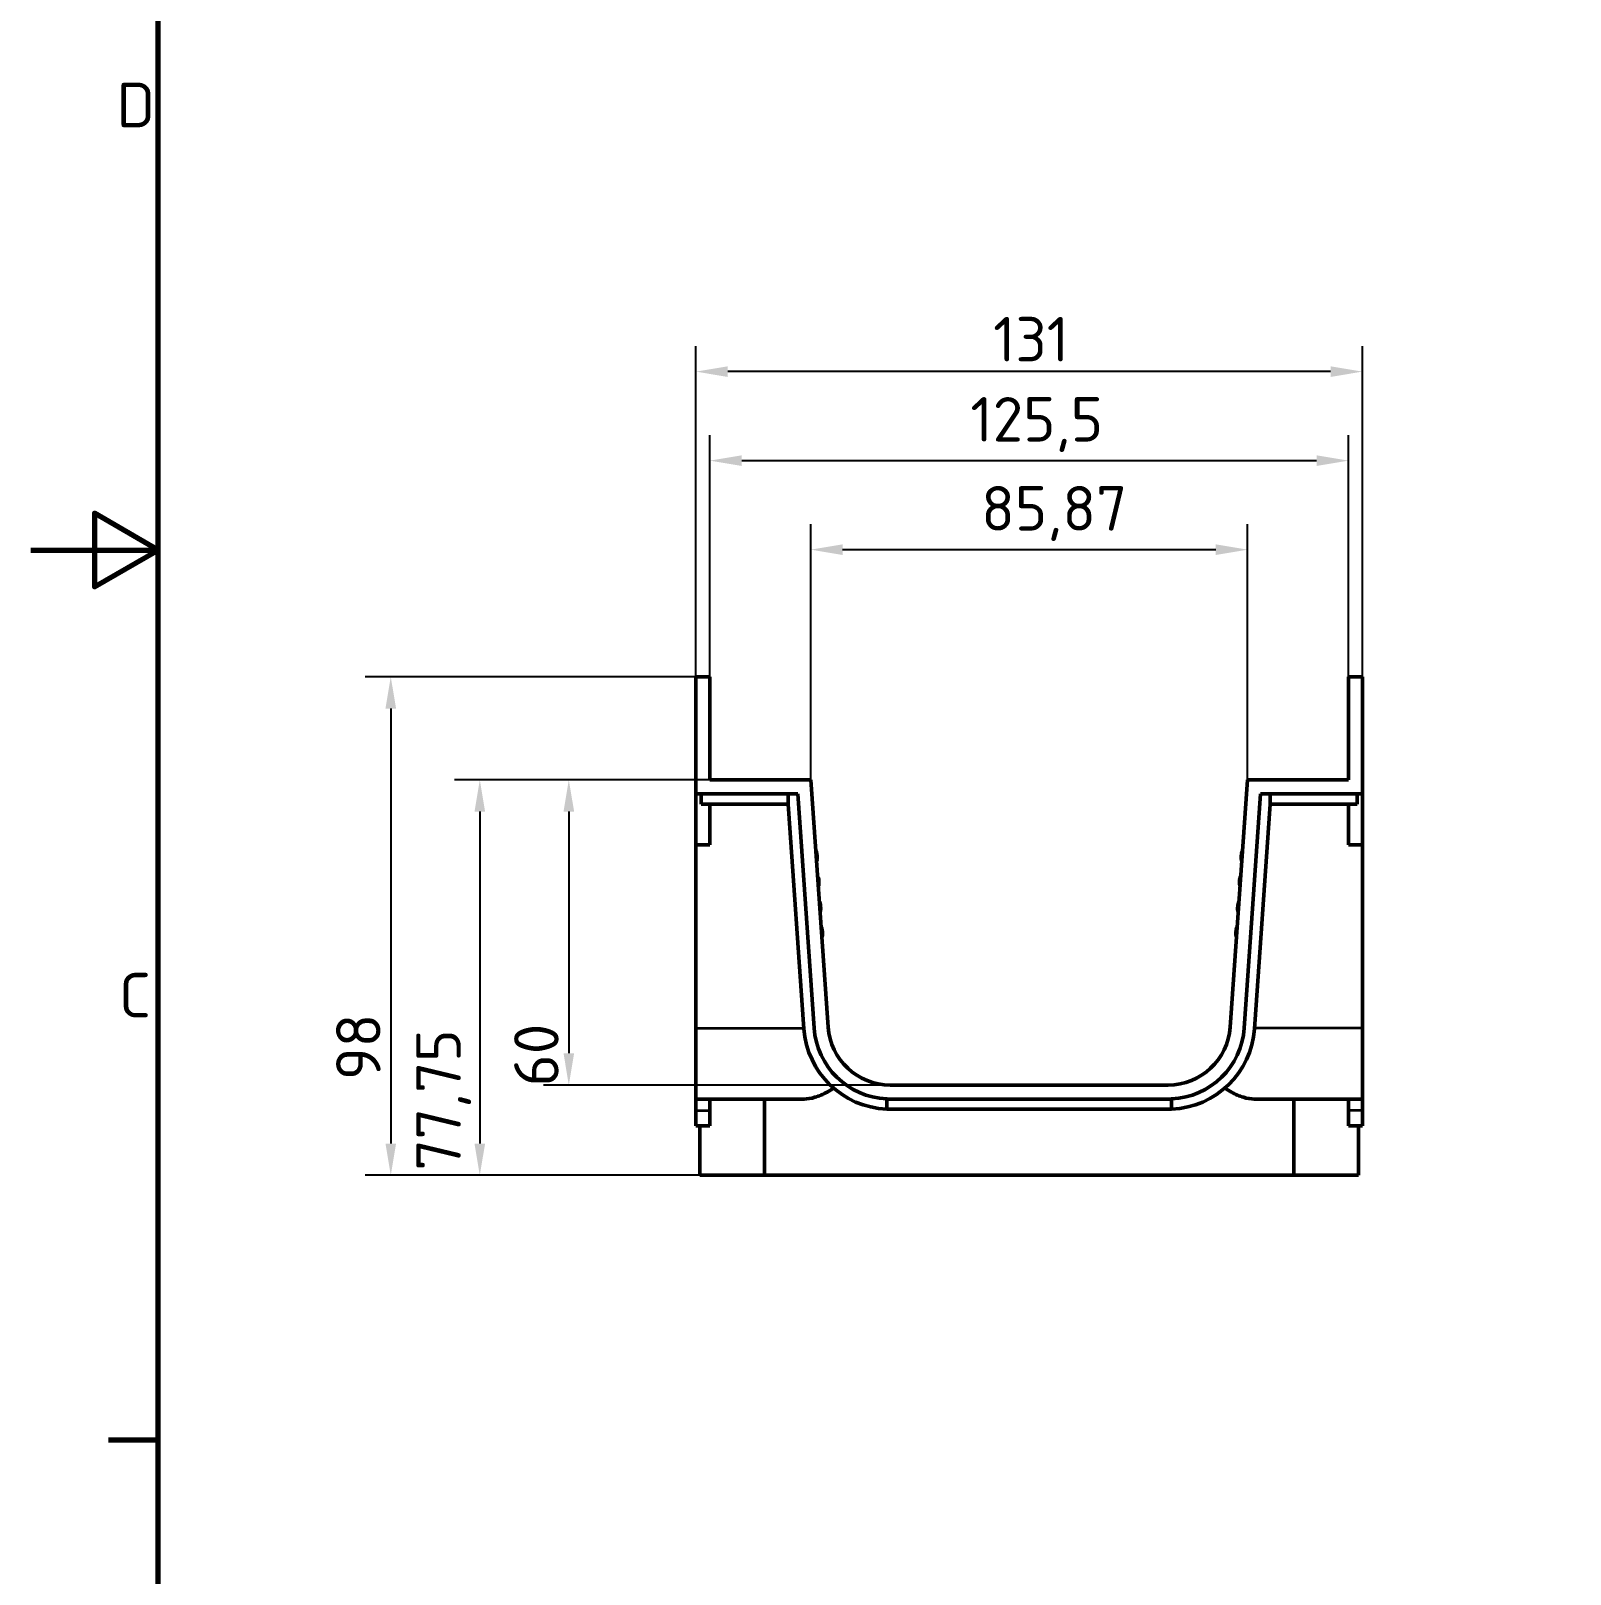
# Model space of a CAD drawing. Header units: millimetres. Extents: x 0 to 1485, y 0 to 1050.
# Drawn here: x 0 to 302.6, y 323.7 to 627.1 of the extents above; entities that cross this region are included whole.
import ezdxf

# ---------------------------------------------------------------- set-up
doc = ezdxf.new("R2010")
doc.units = ezdxf.units.MM
doc.header["$LTSCALE"] = 2.5
for name, color, linetype, lineweight in [('Bemaßung (ISO)', 7, 'Continuous', 25), ('Rahmen (ISO)', 7, 'Continuous', 70), ('Sichtbar (ISO)', 7, 'Continuous', 50), ('Sichtbar schmal (ISO)', 7, 'Continuous', 35)]:
    doc.layers.add(name, color=color, linetype=linetype, lineweight=lineweight)
doc.styles.add('Notiztext (DIN)', font='isocpeur.ttf')
doc.styles.add('TXT 3_5', font='isocpeur.ttf')
doc.dimstyles.new('Anrin Standard (DIN)', dxfattribs={"dimscale": 2.5, "dimtxt": 3.5, "dimasz": 2.5, "dimexe": 2, "dimexo": 0, "dimgap": 0.8, "dimtad": 1, "dimrnd": 1e-08, "dimtxsty": 'TXT 3_5', "dimcen": 0.09, "dimdle": 10, "dimclrd": 256, "dimclre": 256, "dimclrt": 256, "dimadec": 0, "dimazin": 2, "dimtfac": 0.714286, "dimtmove": 0, "dimatfit": 3, "dimfxl": 1, "dimtolj": 1, "dimlwd": -1, "dimlwe": -1, "dimarcsym": 0})

# ---------------------------------------------------------------- blocks, each defined once
blk = doc.blocks.new('Ränder Standardrahmen')
at = {"layer": 'Rahmen (ISO)'}
blk.add_line((10, 140), (6.1, 140), dxfattribs=at)
at = {"layer": 'Rahmen (ISO)', "flags": 128}
for points in [[(10, 10), (10, 410), (584, 410), (584, 10), (10, 10)], [(0, 210), (10, 210), (5, 212.89), (5, 207.11), (10, 210)]]:
    blk.add_lwpolyline(points, dxfattribs=at)
at = {"layer": 'Rahmen (ISO)', "char_height": 3.5, "attachment_point": 7, "style": 'Notiztext (DIN)'}
for s, insert in [('D', (6.75, 243.25)), ('C', (6.93, 173.25))]:
    blk.add_mtext(s, dxfattribs=dict(at, insert=insert))
blk = doc.blocks.new('*D14')
at = {"layer": 'Bemaßung (ISO)', "transparency": 16777216}
for p, q in [((133.5, 500.08), (133.5, 547.58)), ((259, 500.08), (259, 547.58)), ((139.75, 542.58), (252.75, 542.58))]:
    blk.add_line(p, q, dxfattribs=at)
for points in [[(139.75, 543.62), (139.75, 541.53), (133.5, 542.58)], [(252.75, 543.62), (252.75, 541.53), (259, 542.58)]]:
    blk.add_solid(points, dxfattribs=at)
at = {"layer": 'Defpoints', "color": 0, "transparency": 16777216}
for p in [(259, 542.58), (133.5, 500.08), (259, 500.08)]:
    blk.add_point(p, dxfattribs=at)
at = {"layer": 'Bemaßung (ISO)', "transparency": 16777216, "insert": (184.7, 555.08), "char_height": 8.75, "attachment_point": 1, "style": 'TXT 3_5'}
blk.add_mtext('\\A1;125,5', dxfattribs=at)
blk = doc.blocks.new('*D15')
at = {"layer": 'Bemaßung (ISO)', "transparency": 16777216}
for p, q in [((153.32, 479.83), (153.32, 530.08)), ((239.19, 479.83), (239.19, 530.08)), ((159.57, 525.08), (232.94, 525.08))]:
    blk.add_line(p, q, dxfattribs=at)
for points in [[(159.57, 526.12), (159.57, 524.03), (153.32, 525.08)], [(232.94, 526.12), (232.94, 524.03), (239.19, 525.08)]]:
    blk.add_solid(points, dxfattribs=at)
at = {"layer": 'Defpoints', "color": 0, "transparency": 16777216}
for p in [(239.19, 525.08), (153.32, 479.83), (239.19, 479.83)]:
    blk.add_point(p, dxfattribs=at)
at = {"layer": 'Bemaßung (ISO)', "transparency": 16777216, "insert": (186.82, 537.58), "char_height": 8.75, "attachment_point": 1, "style": 'TXT 3_5'}
blk.add_mtext('\\A1;85,87', dxfattribs=at)
blk = doc.blocks.new('*D16')
at = {"layer": 'Bemaßung (ISO)', "transparency": 16777216}
for p, q in [((133.5, 479.83), (100.75, 479.83)), ((105.75, 473.58), (105.75, 426.08)), ((168.94, 419.83), (100.75, 419.83))]:
    blk.add_line(p, q, dxfattribs=at)
for points in [[(104.71, 473.58), (106.8, 473.58), (105.75, 479.83)], [(104.71, 426.08), (106.8, 426.08), (105.75, 419.83)]]:
    blk.add_solid(points, dxfattribs=at)
at = {"layer": 'Defpoints', "color": 0, "transparency": 16777216}
for p in [(133.5, 479.83), (105.75, 419.83), (168.94, 419.83)]:
    blk.add_point(p, dxfattribs=at)
at = {"layer": 'Bemaßung (ISO)', "transparency": 16777216, "insert": (95, 419.55), "char_height": 8.75, "attachment_point": 1, "rotation": 90, "style": 'TXT 3_5'}
blk.add_mtext('\\A1;60', dxfattribs=at)
blk = doc.blocks.new('*D17')
at = {"layer": 'Bemaßung (ISO)', "transparency": 16777216}
for p, q in [((133.5, 479.83), (83.25, 479.83)), ((88.25, 473.58), (88.25, 408.33)), ((144.25, 402.08), (83.25, 402.08))]:
    blk.add_line(p, q, dxfattribs=at)
for points in [[(87.21, 473.58), (89.3, 473.58), (88.25, 479.83)], [(87.21, 408.33), (89.3, 408.33), (88.25, 402.08)]]:
    blk.add_solid(points, dxfattribs=at)
at = {"layer": 'Defpoints', "color": 0, "transparency": 16777216}
for p in [(133.5, 479.83), (88.25, 402.08), (144.25, 402.08)]:
    blk.add_point(p, dxfattribs=at)
at = {"layer": 'Bemaßung (ISO)', "transparency": 16777216, "insert": (75.75, 403.02), "char_height": 8.75, "attachment_point": 1, "rotation": 90, "style": 'TXT 3_5'}
blk.add_mtext('\\A1;77,75', dxfattribs=at)
blk = doc.blocks.new('*D18')
at = {"layer": 'Bemaßung (ISO)', "transparency": 16777216}
for p, q in [((130.75, 500.08), (65.75, 500.08)), ((70.75, 493.83), (70.75, 408.33)), ((144.25, 402.08), (65.75, 402.08))]:
    blk.add_line(p, q, dxfattribs=at)
for points in [[(69.71, 493.83), (71.8, 493.83), (70.75, 500.08)], [(69.71, 408.33), (71.8, 408.33), (70.75, 402.08)]]:
    blk.add_solid(points, dxfattribs=at)
at = {"layer": 'Defpoints', "color": 0, "transparency": 16777216}
for p in [(130.75, 500.08), (70.75, 402.08), (144.25, 402.08)]:
    blk.add_point(p, dxfattribs=at)
at = {"layer": 'Bemaßung (ISO)', "transparency": 16777216, "insert": (60, 420.8), "char_height": 8.75, "attachment_point": 1, "rotation": 90, "style": 'TXT 3_5'}
blk.add_mtext('\\A1;98', dxfattribs=at)
blk = doc.blocks.new('*D20')
at = {"layer": 'Bemaßung (ISO)', "transparency": 16777216}
for p, q in [((130.75, 500.08), (130.75, 565.08)), ((261.75, 500.08), (261.75, 565.08)), ((255.5, 560.08), (137, 560.08))]:
    blk.add_line(p, q, dxfattribs=at)
for points in [[(137, 561.12), (137, 559.03), (130.75, 560.08)], [(255.5, 561.12), (255.5, 559.03), (261.75, 560.08)]]:
    blk.add_solid(points, dxfattribs=at)
at = {"layer": 'Defpoints', "color": 0, "transparency": 16777216}
for p in [(130.75, 560.08), (130.75, 500.08), (261.75, 500.08)]:
    blk.add_point(p, dxfattribs=at)
at = {"layer": 'Bemaßung (ISO)', "transparency": 16777216, "insert": (189.17, 570.83), "char_height": 8.75, "attachment_point": 1, "style": 'TXT 3_5'}
blk.add_mtext('\\A1;131', dxfattribs=at)

msp = doc.modelspace()

# ---------------------------------------------------------------- linework, layer by layer
at = {"layer": 'Sichtbar (ISO)'}
for p, q in [((133.503, 500.076), (130.753, 500.076)), ((130.753, 500.076), (130.753, 477.076)), ((133.503, 479.826), (133.503, 500.076)), ((259.003, 500.076), (259.003, 479.826)), ((261.753, 500.076), (259.003, 500.076)), ((261.753, 477.076), (261.753, 500.076)), ((153.318, 479.826), (133.503, 479.826)), ((156.717, 431.221), (153.318, 479.826)), ((239.189, 479.826), (235.79, 431.221)), ((259.003, 479.826), (239.189, 479.826)), ((130.753, 477.076), (131.753, 477.076)), ((130.753, 467.076), (130.753, 477.076)), ((131.753, 477.076), (148.888, 477.076)), ((131.753, 475.076), (131.753, 477.076)), ((150.753, 477.076), (148.888, 477.076)), ((148.888, 477.076), (148.888, 475.076)), ((153.973, 431.03), (150.753, 477.076)), ((241.753, 477.076), (238.534, 431.03)), ((243.618, 477.076), (241.753, 477.076)), ((243.618, 477.076), (260.753, 477.076)), ((243.618, 475.076), (243.618, 477.076)), ((260.753, 477.076), (260.753, 475.076)), ((260.753, 477.076), (261.753, 477.076)), ((261.753, 467.076), (261.753, 477.076)), ((148.888, 475.076), (131.753, 475.076)), ((133.503, 475.076), (133.503, 467.076)), ((148.888, 475.076), (151.978, 430.89)), ((240.529, 430.89), (243.618, 475.076)), ((260.753, 475.076), (243.618, 475.076)), ((259.003, 475.076), (259.003, 467.076)), ((130.753, 467.076), (133.503, 467.076)), ((130.753, 467.076), (130.753, 431.03)), ((261.753, 467.076), (259.003, 467.076)), ((261.753, 467.076), (261.753, 431.03)), ((130.753, 417.076), (130.753, 431.03)), ((261.753, 417.076), (261.753, 431.03)), ((223.57, 419.826), (168.937, 419.826)), ((130.753, 417.076), (152.006, 417.076)), ((130.753, 414.826), (130.753, 417.076)), ((133.503, 417.076), (133.503, 414.826)), ((144.253, 417.076), (144.253, 402.076)), ((168.253, 415.09), (168.253, 417.092)), ((168.937, 417.076), (223.57, 417.076)), ((224.253, 417.092), (224.253, 415.09)), ((261.753, 417.076), (240.501, 417.076)), ((248.253, 417.076), (248.253, 402.076)), ((259.003, 417.076), (259.003, 414.826)), ((261.753, 414.826), (261.753, 417.076)), ((130.753, 414.826), (130.753, 411.826)), ((133.503, 411.826), (133.503, 414.826)), ((223.57, 415.076), (168.937, 415.076)), ((259.003, 411.826), (259.003, 414.826)), ((261.753, 414.826), (261.753, 411.826)), ((130.753, 411.826), (133.503, 411.826)), ((131.503, 402.076), (131.503, 411.826)), ((261.753, 411.826), (259.003, 411.826)), ((261.003, 402.076), (261.003, 411.826)), ((131.503, 402.076), (144.253, 402.076)), ((248.253, 402.076), (144.253, 402.076)), ((248.253, 402.076), (261.003, 402.076))]:
    msp.add_line(p, q, dxfattribs=at)
for centre, radius, start, end in [((168.937, 432.076), 17, 184, 267.69631), ((168.937, 432.076), 15, 184, 267.38895), ((168.937, 432.076), 12.25, 184, 270), ((223.57, 432.076), 12.25, 270, 356), ((223.57, 432.076), 15, 272.61105, 356), ((223.57, 432.076), 17, 272.30369, 356)]:
    msp.add_arc(centre, radius, start, end, dxfattribs=at)
for centre, major_axis, start_param, end_param in [((154.364, 464.863), (-0.07, 0.998), 3.1415927, 6.2831853), ((238.143, 464.863), (0.07, 0.998), 0, 3.1415927), ((154.713, 459.875), (-0.07, 0.998), 3.1415927, 6.2831853), ((237.794, 459.875), (0.07, 0.998), 0, 3.1415927), ((155.062, 454.887), (-0.07, 0.998), 3.1415927, 6.2831853), ((237.445, 454.887), (0.07, 0.998), 0, 3.1415927), ((155.411, 449.899), (-0.07, 0.998), 3.1415927, 6.2831853), ((237.096, 449.899), (0.07, 0.998), 0, 3.1415927)]:
    msp.add_ellipse(centre, major_axis=major_axis, ratio=0.2, start_param=start_param, end_param=end_param, dxfattribs=at)
for points, knots in [([(152.006, 417.076), (152.663, 417.076), (153.38, 417.19), (154.896, 417.645), (155.696, 417.985), (156.945, 418.659), (157.385, 418.923), (157.824, 419.212)], [7.42759133, 7.42759133, 7.42759133, 7.42759133, 7.80235772, 7.80235772, 8.17712411, 8.17712411, 8.37759778, 8.37759778, 8.37759778, 8.37759778]), ([(234.683, 419.212), (235.122, 418.923), (235.562, 418.659), (236.811, 417.985), (237.611, 417.645), (239.127, 417.19), (239.844, 417.076), (240.501, 417.076)], [1.7288738, 1.7288738, 1.7288738, 1.7288738, 1.92934747, 1.92934747, 2.30411386, 2.30411386, 2.67888025, 2.67888025, 2.67888025, 2.67888025]), ([(168.937, 415.076), (168.71, 415.076), (168.483, 415.081), (168.256, 415.09), (168.255, 415.09), (168.253, 415.09)], [7.153028653, 7.153028653, 7.153028653, 7.153028653, 7.224213233, 7.224213233, 7.224680205, 7.224680205, 7.224680205, 7.224680205]), ([(224.253, 415.09), (224.252, 415.09), (224.251, 415.09), (224.023, 415.081), (223.797, 415.076), (223.57, 415.076)], [1.819938243, 1.819938243, 1.819938243, 1.819938243, 1.820405215, 1.820405215, 1.891589795, 1.891589795, 1.891589795, 1.891589795])]:
    msp.add_open_spline(points, degree=3, knots=knots, dxfattribs=at)
for points in [[(168.253, 417.092), (168.481, 417.081), (168.709, 417.076), (168.937, 417.076)], [(223.57, 417.076), (223.798, 417.076), (224.026, 417.081), (224.253, 417.092)]]:
    msp.add_open_spline(points, degree=3, dxfattribs=at)
at = {"layer": 'Sichtbar schmal (ISO)'}
for p, q in [((130.753, 431.03), (151.968, 431.03)), ((261.753, 431.03), (240.538, 431.03)), ((130.753, 414.826), (133.503, 414.826)), ((261.753, 414.826), (259.003, 414.826))]:
    msp.add_line(p, q, dxfattribs=at)

# ---------------------------------------------------------------- block references
at = {"xscale": 2.5, "yscale": 2.5, "zscale": 2.5}
msp.add_blockref('Ränder Standardrahmen', (0, 0), dxfattribs=at)

# ---------------------------------------------------------------- dimensions: what is measured, and where the dimension line sits
at = {"layer": 'Bemaßung (ISO)'}
for base, p1, p2, picture, middle in [((130.753, 560.076), (261.753, 500.076), (130.753, 500.076), '*D20', (195.728, 560.076)), ((259.003, 542.576), (133.503, 500.076), (259.003, 500.076), '*D14', (196.728, 542.576))]:
    dim = msp.add_linear_dim(base=base, p1=p1, p2=p2, dimstyle='Anrin Standard (DIN)', override={"dimgap": 0.8, "dimdec": 2, "dimtol": 0, "dimlim": 0, "dimtp": 0, "dimtm": 0, "dimtdec": 2, "dimtofl": 0, "dimatfit": 1}, dxfattribs=at)
    dim.commit()
    dim.dimension.update_dxf_attribs({"geometry": picture, "text_midpoint": middle, "dimtype": 160})
for base, p1, p2, angle, picture, middle in [((239.189, 525.076), (153.318, 479.826), (239.189, 479.826), 180, '*D15', (199.728, 525.076)), ((70.753, 402.076), (130.753, 500.076), (144.253, 402.076), 90, '*D18', (70.753, 426.051)), ((88.253, 402.076), (133.503, 479.826), (144.253, 402.076), 270, '*D17', (88.253, 415.926)), ((105.753, 419.826), (133.503, 479.826), (168.937, 419.826), 270, '*D16', (105.753, 424.801))]:
    dim = msp.add_linear_dim(base=base, p1=p1, p2=p2, angle=angle, dimstyle='Anrin Standard (DIN)', override={"dimgap": 0.8, "dimdec": 2, "dimtol": 0, "dimlim": 0, "dimtp": 0, "dimtm": 0, "dimtdec": 2, "dimtofl": 0, "dimatfit": 1}, dxfattribs=at)
    dim.commit()
    dim.dimension.update_dxf_attribs({"geometry": picture, "text_midpoint": middle, "dimtype": 160})

doc.saveas('drawing.dxf')
